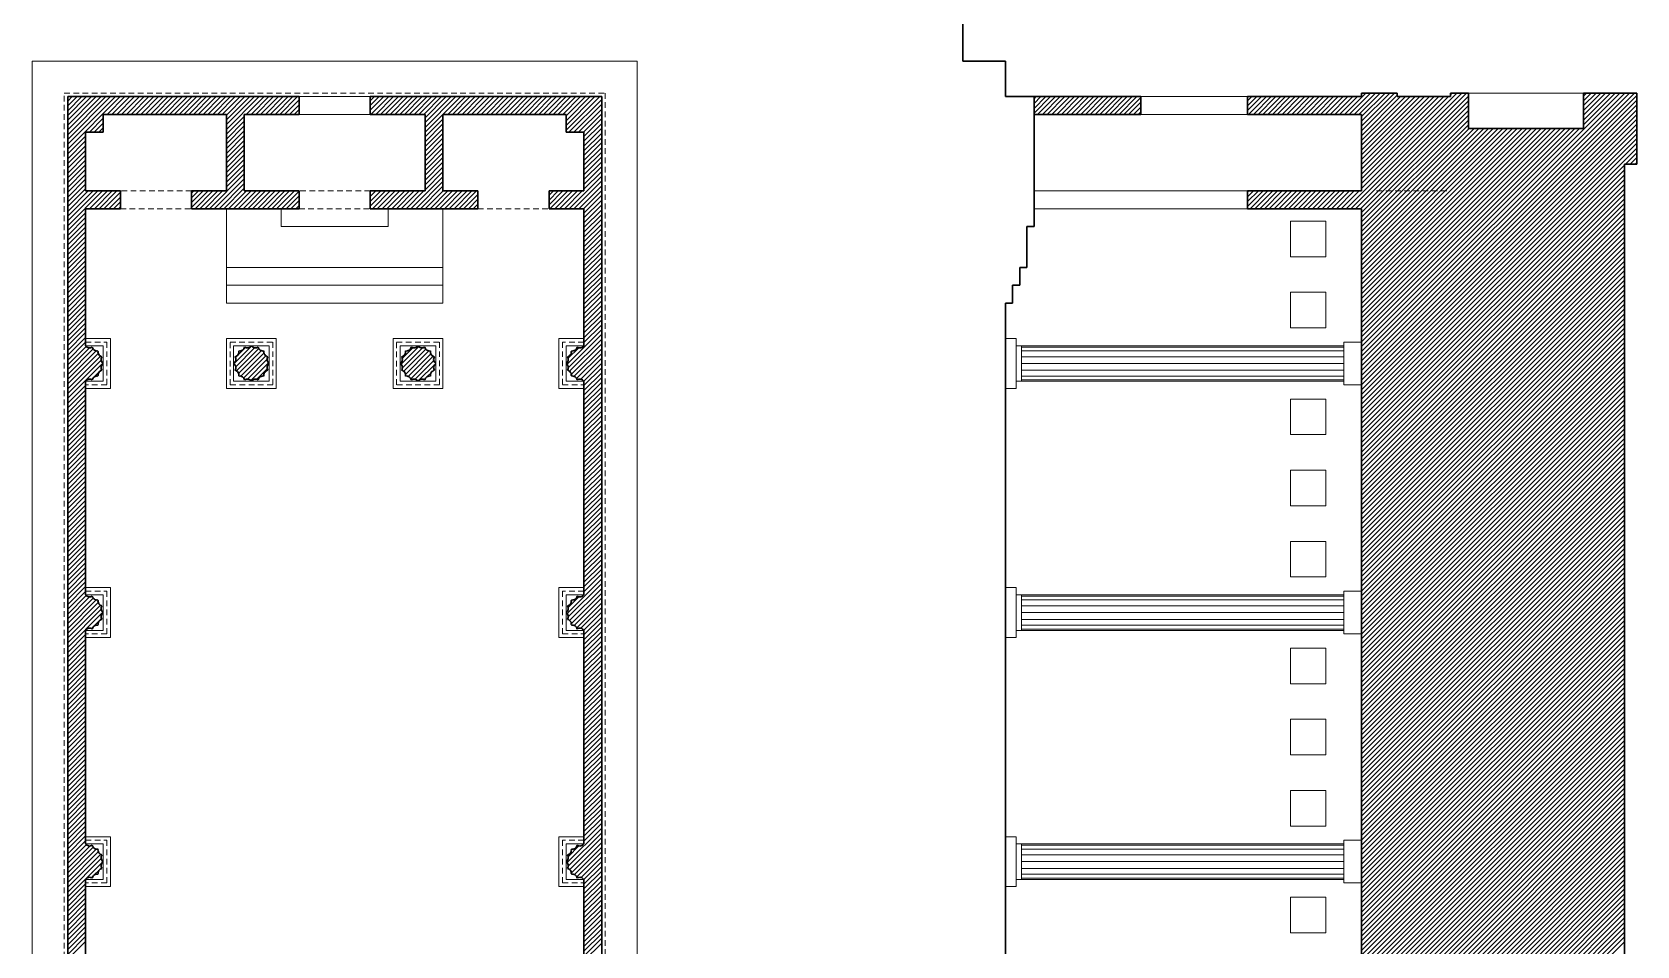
# Model space of a CAD drawing. Header units: metres. Extents: x -29.1 to 44.1, y -9.5 to 71.9.
# Drawn here: x -1 to 44.08, y 16.13 to 41.81 of the extents above; entities that cross this region are included whole.
import ezdxf

# ---------------------------------------------------------------- set-up
doc = ezdxf.new("R2010")
doc.units = ezdxf.units.M
doc.header["$LTSCALE"] = 0.025
doc.linetypes.add('HIDDEN', pattern=[9.525, 6.35, -3.175])
for name, color, linetype, lineweight in [('alvenaria', 7, 'Continuous', 30), ('hachuras', 7, 'Continuous', 5), ('projeções', 166, 'HIDDEN', 5), ('visto', 150, 'Continuous', 5)]:
    doc.layers.add(name, color=color, linetype=linetype, lineweight=lineweight)

msp = doc.modelspace()

# ---------------------------------------------------------------- linework, layer by layer
at = {"layer": 'alvenaria'}
for p, q in [((25.143, 45.836), (25.143, 41)), ((25.143, 41), (26.343, 41)), ((26.343, 41), (26.343, 40)), ((6.5, 40), (0, 40)), ((0, 40), (0, 3.9)), ((6.5, 39.5), (6.5, 40)), ((8.5, 39.5), (8.5, 40)), ((8.5, 40), (15, 40)), ((15, 40), (15, 3.9)), ((26.343, 40), (30.143, 40)), ((27.143, 40), (27.143, 36.35)), ((30.143, 39.5), (30.143, 40)), ((33.143, 39.5), (33.143, 40)), ((33.143, 40), (36.343, 40)), ((36.343, 40.1), (36.343, 40)), ((36.343, 40.1), (37.343, 40.1)), ((37.343, 40.1), (37.343, 40)), ((37.343, 40), (38.843, 40)), ((38.843, 40.1), (38.843, 40)), ((38.843, 40.1), (39.343, 40.1)), ((39.343, 40.1), (39.343, 39.1)), ((42.576, 40.1), (42.576, 39.1)), ((42.576, 40.1), (44.077, 40.1)), ((44.077, 38.1), (44.077, 40.1)), ((1, 39), (1, 39.5)), ((1, 39.5), (4.46, 39.5)), ((4.46, 39.5), (4.46, 37.35)), ((4.96, 37.35), (4.96, 39.5)), ((4.96, 39.5), (6.5, 39.5)), ((10.04, 39.5), (8.5, 39.5)), ((10.04, 37.35), (10.04, 39.5)), ((14, 39.5), (10.54, 39.5)), ((10.54, 39.5), (10.54, 37.35)), ((14, 39), (14, 39.5)), ((27.143, 39.5), (30.143, 39.5)), ((33.143, 39.5), (36.343, 39.5)), ((36.343, 39.5), (36.343, 37.35)), ((0.5, 37.35), (0.5, 39)), ((0.5, 39), (1, 39)), ((14.5, 39), (14, 39)), ((14.5, 37.35), (14.5, 39)), ((39.343, 39.1), (42.576, 39.1)), ((43.731, 1.9), (43.731, 38.1)), ((43.731, 38.1), (44.077, 38.1)), ((1.48, 37.35), (0.5, 37.35)), ((1.48, 36.85), (1.48, 37.35)), ((4.46, 37.35), (3.48, 37.35)), ((3.48, 37.35), (3.48, 36.85)), ((6.5, 37.35), (4.96, 37.35)), ((6.5, 36.85), (6.5, 37.35)), ((8.5, 36.85), (8.5, 37.35)), ((8.5, 37.35), (10.04, 37.35)), ((10.54, 37.35), (11.52, 37.35)), ((11.52, 37.35), (11.52, 36.85)), ((13.52, 36.85), (13.52, 37.35)), ((13.52, 37.35), (14.5, 37.35)), ((33.143, 37.35), (33.143, 36.85)), ((33.143, 37.35), (36.343, 37.35)), ((0.5, 33), (0.5, 36.85)), ((0.5, 36.85), (1.48, 36.85)), ((3.48, 36.85), (6.5, 36.85)), ((11.52, 36.85), (8.5, 36.85)), ((14.5, 36.85), (13.52, 36.85)), ((14.5, 33), (14.5, 36.85)), ((33.143, 36.85), (36.343, 36.85)), ((36.343, 36.85), (36.343, 4.5)), ((26.943, 36.35), (27.143, 36.35)), ((26.943, 36.35), (26.943, 35.2)), ((26.743, 35.2), (26.943, 35.2)), ((26.743, 35.2), (26.743, 34.7)), ((26.543, 34.7), (26.743, 34.7)), ((26.543, 34.7), (26.543, 34.2)), ((26.343, 34.2), (26.543, 34.2)), ((26.343, 34.2), (26.343, -1)), ((0.5, 26), (0.5, 32)), ((14.5, 26), (14.5, 32)), ((0.5, 19), (0.5, 25)), ((14.5, 19), (14.5, 25)), ((0.5, 12), (0.5, 18)), ((14.5, 12), (14.5, 18))]:
    msp.add_line(p, q, dxfattribs=at)
for centre, start, end in [((0.615, 33.076), 213.5195, 303.9805), ((0.826, 32.988), 191.0195, 281.4805), ((4.834, 32.988), 258.5195, 348.9805), ((5.045, 33.076), 236.0195, 326.4805), ((5.275, 33.076), 213.5195, 303.9805), ((5.486, 32.988), 191.0195, 281.4805), ((9.514, 32.988), 258.5195, 348.9805), ((9.725, 33.076), 236.0195, 326.4805), ((9.955, 33.076), 213.5195, 303.9805), ((10.166, 32.988), 191.0195, 281.4805), ((14.174, 32.988), 258.5195, 348.9805), ((14.385, 33.076), 236.0195, 326.4805), ((0.988, 32.826), 168.5195, 258.9805), ((1.076, 32.615), 146.0195, 236.4805), ((1.076, 32.385), 123.5195, 213.9805), ((4.584, 32.615), 303.5195, 33.9805), ((4.584, 32.385), 326.0195, 56.4805), ((4.672, 32.826), 281.0195, 11.4805), ((5.648, 32.826), 168.5195, 258.9805), ((5.736, 32.615), 146.0195, 236.4805), ((5.736, 32.385), 123.5195, 213.9805), ((9.264, 32.615), 303.5195, 33.9805), ((9.264, 32.385), 326.0195, 56.4805), ((9.352, 32.826), 281.0195, 11.4805), ((10.328, 32.826), 168.5195, 258.9805), ((10.416, 32.615), 146.0195, 236.4805), ((10.416, 32.385), 123.5195, 213.9805), ((13.924, 32.615), 303.5195, 33.9805), ((13.924, 32.385), 326.0195, 56.4805), ((14.012, 32.826), 281.0195, 11.4805), ((0.615, 31.924), 56.0195, 146.4805), ((0.826, 32.012), 78.5195, 168.9805), ((0.988, 32.174), 101.0195, 191.4805), ((4.672, 32.174), 348.5195, 78.9805), ((4.834, 32.012), 11.0195, 101.4805), ((5.045, 31.924), 33.5195, 123.9805), ((5.275, 31.924), 56.0195, 146.4805), ((5.486, 32.012), 78.5195, 168.9805), ((5.648, 32.174), 101.0195, 191.4805), ((9.352, 32.174), 348.5195, 78.9805), ((9.514, 32.012), 11.0195, 101.4805), ((9.725, 31.924), 33.5195, 123.9805), ((9.955, 31.924), 56.0195, 146.4805), ((10.166, 32.012), 78.5195, 168.9805), ((10.328, 32.174), 101.0195, 191.4805), ((14.012, 32.174), 348.5195, 78.9805), ((14.174, 32.012), 11.0195, 101.4805), ((14.385, 31.924), 33.5195, 123.9805), ((0.615, 26.076), 213.5195, 303.9805), ((0.826, 25.988), 191.0195, 281.4805), ((0.988, 25.826), 168.5195, 258.9805), ((14.012, 25.826), 281.0195, 11.4805), ((14.174, 25.988), 258.5195, 348.9805), ((14.385, 26.076), 236.0195, 326.4805), ((0.988, 25.174), 101.0195, 191.4805), ((1.076, 25.615), 146.0195, 236.4805), ((1.076, 25.385), 123.5195, 213.9805), ((13.924, 25.615), 303.5195, 33.9805), ((13.924, 25.385), 326.0195, 56.4805), ((14.012, 25.174), 348.5195, 78.9805), ((0.615, 24.924), 56.0195, 146.4805), ((0.826, 25.012), 78.5195, 168.9805), ((14.174, 25.012), 11.0195, 101.4805), ((14.385, 24.924), 33.5195, 123.9805), ((0.615, 19.076), 213.5195, 303.9805), ((0.826, 18.988), 191.0195, 281.4805), ((14.174, 18.988), 258.5195, 348.9805), ((14.385, 19.076), 236.0195, 326.4805), ((0.988, 18.826), 168.5195, 258.9805), ((1.076, 18.615), 146.0195, 236.4805), ((1.076, 18.385), 123.5195, 213.9805), ((13.924, 18.615), 303.5195, 33.9805), ((13.924, 18.385), 326.0195, 56.4805), ((14.012, 18.826), 281.0195, 11.4805), ((0.615, 17.924), 56.0195, 146.4805), ((0.826, 18.012), 78.5195, 168.9805), ((0.988, 18.174), 101.0195, 191.4805), ((14.012, 18.174), 348.5195, 78.9805), ((14.174, 18.012), 11.0195, 101.4805), ((14.385, 17.924), 33.5195, 123.9805)]:
    msp.add_arc(centre, 0.137, start, end, dxfattribs=at)
at = {"layer": 'hachuras'}
for p, q in [((0, 39.872), (0.128, 40)), ((0, 39.738), (0.262, 40)), ((0, 39.603), (0.397, 40)), ((0, 39.468), (0.532, 40)), ((0, 39.334), (0.666, 40)), ((0, 39.199), (0.801, 40)), ((0, 39.064), (0.936, 40)), ((0, 38.929), (1.071, 40)), ((0, 38.795), (1.205, 40)), ((0, 38.66), (1.34, 40)), ((0, 38.525), (1.475, 40)), ((1.109, 39.5), (1.609, 40)), ((1.244, 39.5), (1.744, 40)), ((1.379, 39.5), (1.879, 40)), ((1.514, 39.5), (2.014, 40)), ((1.648, 39.5), (2.148, 40)), ((1.783, 39.5), (2.283, 40)), ((1.918, 39.5), (2.418, 40)), ((2.052, 39.5), (2.552, 40)), ((2.187, 39.5), (2.687, 40)), ((2.322, 39.5), (2.822, 40)), ((2.456, 39.5), (2.956, 40)), ((2.591, 39.5), (3.091, 40)), ((2.726, 39.5), (3.226, 40)), ((2.861, 39.5), (3.361, 40)), ((2.995, 39.5), (3.495, 40)), ((3.13, 39.5), (3.63, 40)), ((3.265, 39.5), (3.765, 40)), ((3.399, 39.5), (3.899, 40)), ((3.534, 39.5), (4.034, 40)), ((3.669, 39.5), (4.169, 40)), ((3.803, 39.5), (4.303, 40)), ((3.938, 39.5), (4.438, 40)), ((4.073, 39.5), (4.573, 40)), ((4.208, 39.5), (4.708, 40)), ((4.342, 39.5), (4.842, 40)), ((4.46, 39.483), (4.977, 40)), ((4.46, 39.348), (5.112, 40)), ((4.46, 39.214), (5.246, 40)), ((4.46, 39.079), (5.381, 40)), ((5.016, 39.5), (5.516, 40)), ((5.151, 39.5), (5.651, 40)), ((5.285, 39.5), (5.785, 40)), ((5.42, 39.5), (5.92, 40)), ((5.555, 39.5), (6.055, 40)), ((5.689, 39.5), (6.189, 40)), ((5.824, 39.5), (6.324, 40)), ((5.959, 39.5), (6.459, 40)), ((6.093, 39.5), (6.5, 39.907)), ((6.228, 39.5), (6.5, 39.772)), ((8.5, 39.886), (8.614, 40)), ((8.5, 39.751), (8.749, 40)), ((8.5, 39.617), (8.883, 40)), ((8.518, 39.5), (9.018, 40)), ((8.653, 39.5), (9.153, 40)), ((8.788, 39.5), (9.288, 40)), ((8.922, 39.5), (9.422, 40)), ((9.057, 39.5), (9.557, 40)), ((9.192, 39.5), (9.692, 40)), ((9.326, 39.5), (9.826, 40)), ((9.461, 39.5), (9.961, 40)), ((9.596, 39.5), (10.096, 40)), ((9.73, 39.5), (10.23, 40)), ((9.865, 39.5), (10.365, 40)), ((10, 39.5), (10.5, 40)), ((10.04, 39.405), (10.635, 40)), ((10.04, 39.271), (10.769, 40)), ((10.04, 39.136), (10.904, 40)), ((10.04, 39.001), (11.039, 40)), ((10.673, 39.5), (11.173, 40)), ((10.808, 39.5), (11.308, 40)), ((10.943, 39.5), (11.443, 40)), ((11.077, 39.5), (11.577, 40)), ((11.212, 39.5), (11.712, 40)), ((11.347, 39.5), (11.847, 40)), ((11.482, 39.5), (11.982, 40)), ((11.616, 39.5), (12.116, 40)), ((11.751, 39.5), (12.251, 40)), ((11.886, 39.5), (12.386, 40)), ((12.02, 39.5), (12.52, 40)), ((12.155, 39.5), (12.655, 40)), ((12.29, 39.5), (12.79, 40)), ((12.425, 39.5), (12.925, 40)), ((12.559, 39.5), (13.059, 40)), ((12.694, 39.5), (13.194, 40)), ((12.829, 39.5), (13.329, 40)), ((12.963, 39.5), (13.463, 40)), ((13.098, 39.5), (13.598, 40)), ((13.233, 39.5), (13.733, 40)), ((13.367, 39.5), (13.867, 40)), ((13.502, 39.5), (14.002, 40)), ((13.637, 39.5), (14.137, 40)), ((13.772, 39.5), (14.272, 40)), ((13.906, 39.5), (14.406, 40)), ((14, 39.459), (14.541, 40)), ((14, 39.324), (14.676, 40)), ((14, 39.19), (14.81, 40)), ((14, 39.055), (14.945, 40)), ((14.08, 39), (15, 39.92)), ((14.214, 39), (15, 39.786)), ((27.143, 39.94), (27.203, 40)), ((27.143, 39.805), (27.338, 40)), ((27.143, 39.67), (27.473, 40)), ((27.143, 39.536), (27.607, 40)), ((27.242, 39.5), (27.742, 40)), ((27.377, 39.5), (27.877, 40)), ((27.511, 39.5), (28.011, 40)), ((27.646, 39.5), (28.146, 40)), ((27.781, 39.5), (28.281, 40)), ((27.915, 39.5), (28.415, 40)), ((28.05, 39.5), (28.55, 40)), ((28.185, 39.5), (28.685, 40)), ((28.32, 39.5), (28.82, 40)), ((28.454, 39.5), (28.954, 40)), ((28.589, 39.5), (29.089, 40)), ((28.724, 39.5), (29.224, 40)), ((28.858, 39.5), (29.358, 40)), ((28.993, 39.5), (29.493, 40)), ((29.128, 39.5), (29.628, 40)), ((29.263, 39.5), (29.763, 40)), ((29.397, 39.5), (29.897, 40)), ((29.532, 39.5), (30.032, 40)), ((29.667, 39.5), (30.143, 39.976)), ((29.801, 39.5), (30.143, 39.842)), ((29.936, 39.5), (30.143, 39.707)), ((33.143, 39.878), (33.265, 40)), ((33.143, 39.743), (33.4, 40)), ((33.143, 39.609), (33.534, 40)), ((33.169, 39.5), (33.669, 40)), ((33.304, 39.5), (33.804, 40)), ((33.438, 39.5), (33.938, 40)), ((33.573, 39.5), (34.073, 40)), ((33.708, 39.5), (34.208, 40)), ((33.842, 39.5), (34.342, 40)), ((33.977, 39.5), (34.477, 40)), ((34.112, 39.5), (34.612, 40)), ((34.247, 39.5), (34.747, 40)), ((34.381, 39.5), (34.881, 40)), ((34.516, 39.5), (35.016, 40)), ((34.651, 39.5), (35.151, 40)), ((34.785, 39.5), (35.285, 40)), ((34.92, 39.5), (35.42, 40)), ((35.055, 39.5), (35.555, 40)), ((35.189, 39.5), (35.689, 40)), ((35.324, 39.5), (35.824, 40)), ((35.459, 39.5), (35.959, 40)), ((35.594, 39.5), (36.094, 40)), ((35.728, 39.5), (36.228, 40)), ((35.863, 39.5), (36.463, 40.1)), ((35.907, 36.85), (39.157, 40.1)), ((35.998, 39.5), (36.598, 40.1)), ((36.042, 36.85), (39.292, 40.1)), ((36.132, 39.5), (36.732, 40.1)), ((36.176, 36.85), (39.343, 40.016)), ((36.267, 39.5), (36.867, 40.1)), ((36.311, 36.85), (39.343, 39.882)), ((36.343, 39.441), (37.002, 40.1)), ((36.343, 39.306), (37.137, 40.1)), ((36.343, 39.172), (37.271, 40.1)), ((36.343, 37.421), (39.022, 40.1)), ((36.343, 32.841), (43.602, 40.1)), ((36.343, 32.706), (43.737, 40.1)), ((36.343, 32.571), (43.872, 40.1)), ((36.343, 32.437), (44.006, 40.1)), ((36.343, 39.037), (37.343, 40.037)), ((36.343, 32.302), (44.077, 40.036)), ((36.343, 38.902), (37.441, 40)), ((36.343, 38.768), (37.575, 40)), ((36.343, 38.633), (37.71, 40)), ((36.343, 38.498), (37.845, 40)), ((36.343, 38.364), (37.979, 40)), ((36.343, 38.229), (38.114, 40)), ((36.343, 38.094), (38.249, 40)), ((36.343, 37.959), (38.384, 40)), ((36.343, 37.825), (38.518, 40)), ((36.343, 37.69), (38.653, 40)), ((36.343, 37.555), (38.788, 40)), ((36.343, 32.167), (44.077, 39.901)), ((36.343, 32.032), (44.077, 39.767)), ((36.343, 36.747), (39.343, 39.747)), ((38.843, 40.055), (38.888, 40.1)), ((42.576, 40.017), (42.659, 40.1)), ((42.576, 39.882), (42.794, 40.1)), ((42.576, 39.747), (42.929, 40.1)), ((42.576, 39.613), (43.063, 40.1)), ((42.576, 39.478), (43.198, 40.1)), ((42.576, 39.343), (43.333, 40.1)), ((42.576, 39.209), (43.468, 40.1)), ((0.609, 39), (1, 39.391)), ((0.744, 39), (1, 39.256)), ((4.46, 38.944), (4.96, 39.444)), ((4.46, 38.809), (4.96, 39.309)), ((6.363, 39.5), (6.5, 39.637)), ((6.498, 39.5), (6.5, 39.502)), ((10.04, 38.867), (10.54, 39.367)), ((10.04, 38.732), (10.54, 39.232)), ((14.349, 39), (15, 39.651)), ((14.484, 39), (15, 39.516)), ((14.5, 38.881), (15, 39.381)), ((14.5, 38.747), (15, 39.247)), ((30.071, 39.5), (30.143, 39.572)), ((36.343, 31.898), (44.077, 39.632)), ((36.343, 36.612), (39.343, 39.612)), ((36.343, 31.763), (44.077, 39.497)), ((36.343, 36.478), (39.343, 39.478)), ((36.343, 31.628), (44.077, 39.363)), ((36.343, 36.343), (39.343, 39.343)), ((36.343, 31.494), (44.077, 39.228)), ((0, 38.391), (0.5, 38.891)), ((0.879, 39), (1, 39.121)), ((4.46, 38.675), (4.96, 39.175)), ((4.46, 38.54), (4.96, 39.04)), ((4.46, 38.405), (4.96, 38.905)), ((4.46, 38.271), (4.96, 38.771)), ((10.04, 38.597), (10.54, 39.097)), ((10.04, 38.463), (10.54, 38.963)), ((10.04, 38.328), (10.54, 38.828)), ((14.5, 38.612), (15, 39.112)), ((14.5, 38.477), (15, 38.977)), ((14.5, 38.343), (15, 38.843)), ((36.343, 36.208), (39.343, 39.208)), ((36.343, 36.074), (39.369, 39.1)), ((36.343, 35.939), (39.504, 39.1)), ((36.343, 35.804), (39.639, 39.1)), ((36.343, 35.669), (39.774, 39.1)), ((36.343, 35.535), (39.908, 39.1)), ((36.343, 35.4), (40.043, 39.1)), ((36.343, 35.265), (40.178, 39.1)), ((36.343, 35.131), (40.312, 39.1)), ((36.343, 34.996), (40.447, 39.1)), ((36.343, 34.861), (40.582, 39.1)), ((36.343, 34.727), (40.716, 39.1)), ((36.343, 34.592), (40.851, 39.1)), ((36.343, 34.457), (40.986, 39.1)), ((36.343, 34.322), (41.121, 39.1)), ((36.343, 34.188), (41.255, 39.1)), ((36.343, 34.053), (41.39, 39.1)), ((36.343, 33.918), (41.525, 39.1)), ((36.343, 33.784), (41.659, 39.1)), ((36.343, 33.649), (41.794, 39.1)), ((36.343, 33.514), (41.929, 39.1)), ((36.343, 33.379), (42.063, 39.1)), ((36.343, 33.245), (42.198, 39.1)), ((36.343, 33.11), (42.333, 39.1)), ((36.343, 32.975), (42.468, 39.1)), ((36.343, 31.359), (44.077, 39.093)), ((36.343, 31.224), (44.077, 38.958)), ((36.343, 31.09), (44.077, 38.824)), ((0, 38.256), (0.5, 38.756)), ((0, 38.121), (0.5, 38.621)), ((0, 37.986), (0.5, 38.486)), ((0, 37.852), (0.5, 38.352)), ((4.46, 38.136), (4.96, 38.636)), ((4.46, 38.001), (4.96, 38.501)), ((4.46, 37.867), (4.96, 38.367)), ((10.04, 38.193), (10.54, 38.693)), ((10.04, 38.058), (10.54, 38.558)), ((10.04, 37.924), (10.54, 38.424)), ((14.5, 38.208), (15, 38.708)), ((14.5, 38.073), (15, 38.573)), ((14.5, 37.938), (15, 38.438)), ((36.343, 30.955), (44.077, 38.689)), ((36.343, 30.82), (44.077, 38.554)), ((43.758, 38.1), (44.077, 38.42)), ((0, 37.717), (0.5, 38.217)), ((0, 37.582), (0.5, 38.082)), ((0, 37.448), (0.5, 37.948)), ((4.46, 37.732), (4.96, 38.232)), ((4.46, 37.597), (4.96, 38.097)), ((4.46, 37.462), (4.96, 37.962)), ((10.04, 37.789), (10.54, 38.289)), ((10.04, 37.654), (10.54, 38.154)), ((10.04, 37.52), (10.54, 38.02)), ((10.04, 37.385), (10.54, 37.885)), ((14.5, 37.804), (15, 38.304)), ((14.5, 37.669), (15, 38.169)), ((14.5, 37.534), (15, 38.034)), ((14.5, 37.4), (15, 37.9)), ((36.343, 30.685), (43.731, 38.073)), ((36.343, 30.551), (43.731, 37.939)), ((43.892, 38.1), (44.077, 38.285)), ((44.027, 38.1), (44.077, 38.15)), ((0, 37.313), (0.5, 37.813)), ((0, 37.178), (0.5, 37.678)), ((0, 37.044), (0.5, 37.544)), ((3.982, 36.85), (4.96, 37.828)), ((4.117, 36.85), (4.96, 37.693)), ((4.252, 36.85), (4.96, 37.558)), ((4.386, 36.85), (4.96, 37.424)), ((9.64, 36.85), (10.54, 37.75)), ((9.775, 36.85), (10.54, 37.615)), ((9.909, 36.85), (10.54, 37.481)), ((14.085, 36.85), (15, 37.765)), ((14.22, 36.85), (15, 37.63)), ((14.354, 36.85), (15, 37.496)), ((36.343, 30.416), (43.731, 37.804)), ((36.343, 30.281), (43.731, 37.669)), ((36.343, 30.147), (43.731, 37.534)), ((0, 36.909), (0.5, 37.409)), ((0, 36.774), (0.576, 37.35)), ((0, 36.639), (0.711, 37.35)), ((0, 36.505), (0.845, 37.35)), ((0, 36.37), (0.98, 37.35)), ((0.615, 36.85), (1.115, 37.35)), ((0.749, 36.85), (1.249, 37.35)), ((0.884, 36.85), (1.384, 37.35)), ((1.019, 36.85), (1.48, 37.311)), ((1.153, 36.85), (1.48, 37.177)), ((1.288, 36.85), (1.48, 37.042)), ((3.48, 37.291), (3.539, 37.35)), ((3.48, 37.156), (3.674, 37.35)), ((3.48, 37.021), (3.809, 37.35)), ((3.48, 36.887), (3.943, 37.35)), ((3.578, 36.85), (4.078, 37.35)), ((3.713, 36.85), (4.213, 37.35)), ((3.848, 36.85), (4.348, 37.35)), ((4.521, 36.85), (5.021, 37.35)), ((4.656, 36.85), (5.156, 37.35)), ((4.79, 36.85), (5.29, 37.35)), ((4.925, 36.85), (5.425, 37.35)), ((5.06, 36.85), (5.56, 37.35)), ((5.195, 36.85), (5.695, 37.35)), ((5.329, 36.85), (5.829, 37.35)), ((5.464, 36.85), (5.964, 37.35)), ((5.599, 36.85), (6.099, 37.35)), ((5.733, 36.85), (6.233, 37.35)), ((5.868, 36.85), (6.368, 37.35)), ((6.003, 36.85), (6.5, 37.347)), ((6.138, 36.85), (6.5, 37.212)), ((6.272, 36.85), (6.5, 37.078)), ((8.5, 37.327), (8.523, 37.35)), ((8.5, 37.192), (8.658, 37.35)), ((8.5, 37.057), (8.793, 37.35)), ((8.5, 36.923), (8.927, 37.35)), ((8.562, 36.85), (9.062, 37.35)), ((8.697, 36.85), (9.197, 37.35)), ((8.832, 36.85), (9.332, 37.35)), ((8.966, 36.85), (9.466, 37.35)), ((9.101, 36.85), (9.601, 37.35)), ((9.236, 36.85), (9.736, 37.35)), ((9.37, 36.85), (9.87, 37.35)), ((9.505, 36.85), (10.005, 37.35)), ((10.044, 36.85), (10.544, 37.35)), ((10.179, 36.85), (10.679, 37.35)), ((10.313, 36.85), (10.813, 37.35)), ((10.448, 36.85), (10.948, 37.35)), ((10.583, 36.85), (11.083, 37.35)), ((10.717, 36.85), (11.217, 37.35)), ((10.852, 36.85), (11.352, 37.35)), ((10.987, 36.85), (11.487, 37.35)), ((11.122, 36.85), (11.52, 37.248)), ((11.256, 36.85), (11.52, 37.114)), ((11.391, 36.85), (11.52, 36.979)), ((13.52, 37.228), (13.642, 37.35)), ((13.52, 37.093), (13.777, 37.35)), ((13.52, 36.958), (13.912, 37.35)), ((13.546, 36.85), (14.046, 37.35)), ((13.681, 36.85), (14.181, 37.35)), ((13.816, 36.85), (14.316, 37.35)), ((13.95, 36.85), (14.45, 37.35)), ((14.489, 36.85), (15, 37.361)), ((14.5, 36.726), (15, 37.226)), ((14.5, 36.591), (15, 37.091)), ((33.143, 37.319), (33.174, 37.35)), ((33.143, 37.184), (33.309, 37.35)), ((33.143, 37.049), (33.444, 37.35)), ((33.143, 36.915), (33.578, 37.35)), ((33.213, 36.85), (33.713, 37.35)), ((33.348, 36.85), (33.848, 37.35)), ((33.482, 36.85), (33.982, 37.35)), ((33.617, 36.85), (34.117, 37.35)), ((33.752, 36.85), (34.252, 37.35)), ((33.887, 36.85), (34.387, 37.35)), ((34.021, 36.85), (34.521, 37.35)), ((34.156, 36.85), (34.656, 37.35)), ((34.291, 36.85), (34.791, 37.35)), ((34.425, 36.85), (34.925, 37.35)), ((34.56, 36.85), (35.06, 37.35)), ((34.695, 36.85), (35.195, 37.35)), ((34.829, 36.85), (35.329, 37.35)), ((34.964, 36.85), (35.464, 37.35)), ((35.099, 36.85), (35.599, 37.35)), ((35.234, 36.85), (35.734, 37.35)), ((35.368, 36.85), (35.868, 37.35)), ((35.503, 36.85), (36.003, 37.35)), ((35.638, 36.85), (36.138, 37.35)), ((35.772, 36.85), (36.272, 37.35)), ((36.343, 30.012), (43.731, 37.4)), ((36.343, 29.877), (43.731, 37.265)), ((36.343, 29.742), (43.731, 37.13)), ((36.343, 29.608), (43.731, 36.996)), ((0, 36.235), (0.5, 36.735)), ((0, 36.101), (0.5, 36.601)), ((1.423, 36.85), (1.48, 36.907)), ((6.407, 36.85), (6.5, 36.943)), ((14.5, 36.457), (15, 36.957)), ((14.5, 36.322), (15, 36.822)), ((14.5, 36.187), (15, 36.687)), ((14.5, 36.053), (15, 36.553)), ((36.343, 29.473), (43.731, 36.861)), ((36.343, 29.338), (43.731, 36.726)), ((36.343, 29.204), (43.731, 36.592)), ((0, 35.966), (0.5, 36.466)), ((0, 35.831), (0.5, 36.331)), ((0, 35.697), (0.5, 36.197)), ((0, 35.562), (0.5, 36.062)), ((14.5, 35.918), (15, 36.418)), ((14.5, 35.783), (15, 36.283)), ((14.5, 35.649), (15, 36.149)), ((36.343, 29.069), (43.731, 36.457)), ((36.343, 28.934), (43.731, 36.322)), ((36.343, 28.8), (43.731, 36.187)), ((0, 35.427), (0.5, 35.927)), ((0, 35.292), (0.5, 35.792)), ((0, 35.158), (0.5, 35.658)), ((14.5, 35.514), (15, 36.014)), ((14.5, 35.379), (15, 35.879)), ((14.5, 35.244), (15, 35.744)), ((36.343, 28.665), (43.731, 36.053)), ((36.343, 28.53), (43.731, 35.918)), ((36.343, 28.395), (43.731, 35.783)), ((36.343, 28.261), (43.731, 35.649)), ((0, 35.023), (0.5, 35.523)), ((0, 34.888), (0.5, 35.388)), ((0, 34.754), (0.5, 35.254)), ((14.5, 35.11), (15, 35.61)), ((14.5, 34.975), (15, 35.475)), ((14.5, 34.84), (15, 35.34)), ((14.5, 34.706), (15, 35.206)), ((36.343, 28.126), (43.731, 35.514)), ((36.343, 27.991), (43.731, 35.379)), ((36.343, 27.857), (43.731, 35.244)), ((0, 34.619), (0.5, 35.119)), ((0, 34.484), (0.5, 34.984)), ((0, 34.349), (0.5, 34.849)), ((0, 34.215), (0.5, 34.715)), ((14.5, 34.571), (15, 35.071)), ((14.5, 34.436), (15, 34.936)), ((14.5, 34.301), (15, 34.801)), ((36.343, 27.722), (43.731, 35.11)), ((36.343, 27.587), (43.731, 34.975)), ((36.343, 27.453), (43.731, 34.84)), ((0, 34.08), (0.5, 34.58)), ((0, 33.945), (0.5, 34.445)), ((0, 33.811), (0.5, 34.311)), ((14.5, 34.167), (15, 34.667)), ((14.5, 34.032), (15, 34.532)), ((14.5, 33.897), (15, 34.397)), ((14.5, 33.763), (15, 34.263)), ((36.343, 27.318), (43.731, 34.706)), ((36.343, 27.183), (43.731, 34.571)), ((36.343, 27.048), (43.731, 34.436)), ((36.343, 26.914), (43.731, 34.302)), ((0, 33.676), (0.5, 34.176)), ((0, 33.541), (0.5, 34.041)), ((0, 33.407), (0.5, 33.907)), ((14.5, 33.628), (15, 34.128)), ((14.5, 33.493), (15, 33.993)), ((14.5, 33.359), (15, 33.859)), ((36.343, 26.779), (43.731, 34.167)), ((36.343, 26.644), (43.731, 34.032)), ((36.343, 26.51), (43.731, 33.897)), ((0, 33.272), (0.5, 33.772)), ((0, 33.137), (0.5, 33.637)), ((0, 33.002), (0.5, 33.502)), ((0, 32.868), (0.5, 33.368)), ((14.025, 32.479), (15, 33.454)), ((14.5, 33.224), (15, 33.724)), ((14.5, 33.089), (15, 33.589)), ((36.343, 26.375), (43.731, 33.763)), ((36.343, 26.24), (43.731, 33.628)), ((36.343, 26.105), (43.731, 33.493)), ((36.343, 25.971), (43.731, 33.359)), ((0, 32.733), (0.5, 33.233)), ((0, 32.598), (0.5, 33.098)), ((0, 32.464), (0.516, 32.98)), ((0, 32.329), (0.61, 32.939)), ((0, 32.194), (0.714, 32.909)), ((4.669, 32.493), (5.167, 32.991)), ((4.71, 32.669), (4.991, 32.95)), ((4.719, 32.409), (5.251, 32.941)), ((4.739, 32.294), (5.366, 32.921)), ((9.367, 32.477), (9.863, 32.973)), ((9.399, 32.643), (9.697, 32.941)), ((9.401, 32.376), (9.964, 32.939)), ((14.058, 32.647), (14.353, 32.942)), ((14.061, 32.381), (15, 33.32)), ((14.097, 32.282), (15, 33.185)), ((14.147, 32.197), (15, 33.05)), ((14.224, 32.14), (15, 32.916)), ((36.343, 25.836), (43.731, 33.224)), ((36.343, 25.701), (43.731, 33.089)), ((36.343, 25.567), (43.731, 32.955)), ((0, 32.06), (0.795, 32.854)), ((0, 31.925), (0.858, 32.783)), ((0, 31.79), (0.918, 32.708)), ((0, 31.655), (0.94, 32.595)), ((0, 31.521), (0.988, 32.509)), ((4.801, 32.221), (5.439, 32.859)), ((4.861, 32.146), (5.514, 32.799)), ((4.944, 32.094), (5.566, 32.716)), ((5.046, 32.062), (5.598, 32.614)), ((5.141, 32.023), (5.637, 32.519)), ((9.439, 32.28), (10.06, 32.901)), ((9.488, 32.193), (10.147, 32.852)), ((9.568, 32.138), (10.202, 32.772)), ((9.637, 32.073), (10.267, 32.703)), ((9.757, 32.058), (10.282, 32.583)), ((9.837, 32.004), (10.336, 32.503)), ((14.295, 32.076), (15, 32.781)), ((14.413, 32.059), (15, 32.646)), ((14.495, 32.007), (15, 32.511)), ((36.343, 25.432), (43.731, 32.82)), ((36.343, 25.297), (43.731, 32.685)), ((36.343, 25.163), (43.731, 32.55)), ((0.666, 32.052), (0.948, 32.334)), ((5.31, 32.057), (5.603, 32.35)), ((10.015, 32.047), (10.045, 32.077)), ((10.101, 32.133), (10.207, 32.239)), ((10.263, 32.295), (10.293, 32.325)), ((14.5, 31.877), (15, 32.377)), ((14.5, 31.742), (15, 32.242)), ((14.5, 31.607), (15, 32.107)), ((36.343, 25.028), (43.731, 32.416)), ((36.343, 24.893), (43.731, 32.281)), ((36.343, 24.758), (43.731, 32.146)), ((36.343, 24.624), (43.731, 32.012)), ((0, 31.386), (0.5, 31.886)), ((0, 31.251), (0.5, 31.751)), ((0, 31.117), (0.5, 31.617)), ((14.5, 31.473), (15, 31.973)), ((14.5, 31.338), (15, 31.838)), ((14.5, 31.203), (15, 31.703)), ((14.5, 31.069), (15, 31.569)), ((36.343, 24.489), (43.731, 31.877)), ((36.343, 24.354), (43.731, 31.742)), ((36.343, 24.22), (43.731, 31.607)), ((0, 30.982), (0.5, 31.482)), ((0, 30.847), (0.5, 31.347)), ((0, 30.712), (0.5, 31.212)), ((14.5, 30.934), (15, 31.434)), ((14.5, 30.799), (15, 31.299)), ((14.5, 30.664), (15, 31.164)), ((36.343, 24.085), (43.731, 31.473)), ((36.343, 23.95), (43.731, 31.338)), ((36.343, 23.816), (43.731, 31.203)), ((0, 30.578), (0.5, 31.078)), ((0, 30.443), (0.5, 30.943)), ((0, 30.308), (0.5, 30.808)), ((0, 30.174), (0.5, 30.674)), ((14.5, 30.53), (15, 31.03)), ((14.5, 30.395), (15, 30.895)), ((14.5, 30.26), (15, 30.76)), ((36.343, 23.681), (43.731, 31.069)), ((36.343, 23.546), (43.731, 30.934)), ((36.343, 23.411), (43.731, 30.799)), ((36.343, 23.277), (43.731, 30.665)), ((0, 30.039), (0.5, 30.539)), ((0, 29.904), (0.5, 30.404)), ((0, 29.77), (0.5, 30.27)), ((14.5, 30.126), (15, 30.626)), ((14.5, 29.991), (15, 30.491)), ((14.5, 29.856), (15, 30.356)), ((14.5, 29.722), (15, 30.222)), ((36.343, 23.142), (43.731, 30.53)), ((36.343, 23.007), (43.731, 30.395)), ((36.343, 22.873), (43.731, 30.26)), ((0, 29.635), (0.5, 30.135)), ((0, 29.5), (0.5, 30)), ((0, 29.365), (0.5, 29.865)), ((14.5, 29.587), (15, 30.087)), ((14.5, 29.452), (15, 29.952)), ((14.5, 29.317), (15, 29.817)), ((36.343, 22.738), (43.731, 30.126)), ((36.343, 22.603), (43.731, 29.991)), ((36.343, 22.468), (43.731, 29.856)), ((0, 29.231), (0.5, 29.731)), ((0, 29.096), (0.5, 29.596)), ((0, 28.961), (0.5, 29.461)), ((0, 28.827), (0.5, 29.327)), ((14.5, 29.183), (15, 29.683)), ((14.5, 29.048), (15, 29.548)), ((14.5, 28.913), (15, 29.413)), ((36.343, 22.334), (43.731, 29.722)), ((36.343, 22.199), (43.731, 29.587)), ((36.343, 22.064), (43.731, 29.452)), ((36.343, 21.93), (43.731, 29.318)), ((0, 28.692), (0.5, 29.192)), ((0, 28.557), (0.5, 29.057)), ((0, 28.423), (0.5, 28.923)), ((14.5, 28.779), (15, 29.279)), ((14.5, 28.644), (15, 29.144)), ((14.5, 28.509), (15, 29.009)), ((14.5, 28.374), (15, 28.874)), ((36.343, 21.795), (43.731, 29.183)), ((36.343, 21.66), (43.731, 29.048)), ((36.343, 21.526), (43.731, 28.913)), ((0, 28.288), (0.5, 28.788)), ((0, 28.153), (0.5, 28.653)), ((0, 28.018), (0.5, 28.518)), ((14.5, 28.24), (15, 28.74)), ((14.5, 28.105), (15, 28.605)), ((14.5, 27.97), (15, 28.47)), ((36.343, 21.391), (43.731, 28.779)), ((36.343, 21.256), (43.731, 28.644)), ((36.343, 21.121), (43.731, 28.509)), ((0, 27.884), (0.5, 28.384)), ((0, 27.749), (0.5, 28.249)), ((0, 27.614), (0.5, 28.114)), ((0, 27.48), (0.5, 27.98)), ((14.5, 27.836), (15, 28.336)), ((14.5, 27.701), (15, 28.201)), ((14.5, 27.566), (15, 28.066)), ((36.343, 20.987), (43.731, 28.375)), ((36.343, 20.852), (43.731, 28.24)), ((36.343, 20.717), (43.731, 28.105)), ((36.343, 20.583), (43.731, 27.97)), ((0, 27.345), (0.5, 27.845)), ((0, 27.21), (0.5, 27.71)), ((0, 27.075), (0.5, 27.575)), ((14.5, 27.432), (15, 27.932)), ((14.5, 27.297), (15, 27.797)), ((14.5, 27.162), (15, 27.662)), ((14.5, 27.027), (15, 27.527)), ((36.343, 20.448), (43.731, 27.836)), ((36.343, 20.313), (43.731, 27.701)), ((36.343, 20.178), (43.731, 27.566)), ((0, 26.941), (0.5, 27.441)), ((0, 26.806), (0.5, 27.306)), ((0, 26.671), (0.5, 27.171)), ((14.5, 26.893), (15, 27.393)), ((14.5, 26.758), (15, 27.258)), ((14.5, 26.623), (15, 27.123)), ((36.343, 20.044), (43.731, 27.432)), ((36.343, 19.909), (43.731, 27.297)), ((36.343, 19.774), (43.731, 27.162)), ((0, 26.537), (0.5, 27.037)), ((0, 26.402), (0.5, 26.902)), ((0, 26.267), (0.5, 26.767)), ((0, 26.133), (0.5, 26.633)), ((14.5, 26.489), (15, 26.989)), ((14.5, 26.354), (15, 26.854)), ((14.5, 26.219), (15, 26.719)), ((36.343, 19.64), (43.731, 27.028)), ((36.343, 19.505), (43.731, 26.893)), ((36.343, 19.37), (43.731, 26.758)), ((36.343, 19.236), (43.731, 26.623)), ((0, 25.998), (0.5, 26.498)), ((0, 25.863), (0.5, 26.363)), ((0, 25.728), (0.5, 26.228)), ((14.027, 25.477), (15, 26.45)), ((14.061, 25.376), (15, 26.315)), ((14.099, 25.28), (15, 26.18)), ((14.5, 26.085), (15, 26.585)), ((36.343, 19.101), (43.731, 26.489)), ((36.343, 18.966), (43.731, 26.354)), ((36.343, 18.831), (43.731, 26.219)), ((0, 25.594), (0.5, 26.094)), ((0, 25.459), (0.519, 25.978)), ((0, 25.324), (0.614, 25.938)), ((0, 25.19), (0.716, 25.906)), ((0, 25.055), (0.799, 25.854)), ((0, 24.92), (0.859, 25.779)), ((0, 24.786), (0.921, 25.706)), ((14.059, 25.643), (14.357, 25.941)), ((14.148, 25.193), (15, 26.046)), ((14.227, 25.138), (15, 25.911)), ((14.297, 25.073), (15, 25.776)), ((36.343, 18.697), (43.731, 26.085)), ((36.343, 18.562), (43.731, 25.95)), ((36.343, 18.427), (43.731, 25.815)), ((0, 24.651), (0.94, 25.591)), ((0, 24.516), (0.991, 25.507)), ((0.669, 25.05), (0.95, 25.331)), ((14.416, 25.058), (15, 25.642)), ((14.497, 25.004), (15, 25.507)), ((14.5, 24.872), (15, 25.372)), ((36.343, 18.293), (43.731, 25.681)), ((36.343, 18.158), (43.731, 25.546)), ((36.343, 18.023), (43.731, 25.411)), ((36.343, 17.889), (43.731, 25.276)), ((0, 24.381), (0.5, 24.881)), ((14.5, 24.737), (15, 25.237)), ((14.5, 24.603), (15, 25.103)), ((14.5, 24.468), (15, 24.968)), ((14.5, 24.333), (15, 24.833)), ((36.343, 17.754), (43.731, 25.142)), ((36.343, 17.619), (43.731, 25.007)), ((36.343, 17.484), (43.731, 24.872)), ((0, 24.247), (0.5, 24.747)), ((0, 24.112), (0.5, 24.612)), ((0, 23.977), (0.5, 24.477)), ((0, 23.843), (0.5, 24.343)), ((14.5, 24.199), (15, 24.699)), ((14.5, 24.064), (15, 24.564)), ((14.5, 23.929), (15, 24.429)), ((36.343, 17.35), (43.731, 24.738)), ((36.343, 17.215), (43.731, 24.603)), ((36.343, 17.08), (43.731, 24.468)), ((0, 23.708), (0.5, 24.208)), ((0, 23.573), (0.5, 24.073)), ((0, 23.438), (0.5, 23.938)), ((14.5, 23.795), (15, 24.295)), ((14.5, 23.66), (15, 24.16)), ((14.5, 23.525), (15, 24.025)), ((36.343, 16.946), (43.731, 24.333)), ((36.343, 16.811), (43.731, 24.199)), ((36.343, 16.676), (43.731, 24.064)), ((36.343, 16.541), (43.731, 23.929)), ((0, 23.304), (0.5, 23.804)), ((0, 23.169), (0.5, 23.669)), ((0, 23.034), (0.5, 23.534)), ((14.5, 23.39), (15, 23.89)), ((14.5, 23.256), (15, 23.756)), ((14.5, 23.121), (15, 23.621)), ((14.5, 22.986), (15, 23.486)), ((36.343, 16.407), (43.731, 23.795)), ((36.343, 16.272), (43.731, 23.66)), ((36.343, 16.137), (43.731, 23.525)), ((0, 22.9), (0.5, 23.4)), ((0, 22.765), (0.5, 23.265)), ((0, 22.63), (0.5, 23.13)), ((0, 22.496), (0.5, 22.996)), ((14.5, 22.852), (15, 23.352)), ((14.5, 22.717), (15, 23.217)), ((14.5, 22.582), (15, 23.082)), ((36.343, 16.003), (43.731, 23.391)), ((36.343, 15.868), (43.731, 23.256)), ((36.343, 15.733), (43.731, 23.121)), ((0, 22.361), (0.5, 22.861)), ((0, 22.226), (0.5, 22.726)), ((0, 22.091), (0.5, 22.591)), ((14.5, 22.448), (15, 22.948)), ((14.5, 22.313), (15, 22.813)), ((14.5, 22.178), (15, 22.678)), ((14.5, 22.043), (15, 22.543)), ((36.343, 15.599), (43.731, 22.986)), ((36.343, 15.464), (43.731, 22.852)), ((36.343, 15.329), (43.731, 22.717)), ((36.343, 15.194), (43.731, 22.582)), ((0, 21.957), (0.5, 22.457)), ((0, 21.822), (0.5, 22.322)), ((0, 21.687), (0.5, 22.187)), ((14.5, 21.909), (15, 22.409)), ((14.5, 21.774), (15, 22.274)), ((14.5, 21.639), (15, 22.139)), ((36.343, 15.06), (43.731, 22.448)), ((36.343, 14.925), (43.731, 22.313)), ((36.343, 14.79), (43.731, 22.178)), ((0, 21.553), (0.5, 22.053)), ((0, 21.418), (0.5, 21.918)), ((0, 21.283), (0.5, 21.783)), ((0, 21.149), (0.5, 21.649)), ((14.5, 21.505), (15, 22.005)), ((14.5, 21.37), (15, 21.87)), ((14.5, 21.235), (15, 21.735)), ((36.343, 14.656), (43.731, 22.044)), ((36.343, 14.521), (43.731, 21.909)), ((36.343, 14.386), (43.731, 21.774)), ((36.343, 14.252), (43.731, 21.639)), ((0, 21.014), (0.5, 21.514)), ((0, 20.879), (0.5, 21.379)), ((0, 20.744), (0.5, 21.244)), ((14.5, 21.1), (15, 21.6)), ((14.5, 20.966), (15, 21.466)), ((14.5, 20.831), (15, 21.331)), ((14.5, 20.696), (15, 21.196)), ((36.343, 14.117), (43.731, 21.505)), ((36.343, 13.982), (43.731, 21.37)), ((36.343, 13.847), (43.731, 21.235)), ((0, 20.61), (0.5, 21.11)), ((0, 20.475), (0.5, 20.975)), ((0, 20.34), (0.5, 20.84)), ((14.5, 20.562), (15, 21.062)), ((14.5, 20.427), (15, 20.927)), ((14.5, 20.292), (15, 20.792)), ((36.343, 13.713), (43.731, 21.101)), ((36.343, 13.578), (43.731, 20.966)), ((36.343, 13.443), (43.731, 20.831)), ((0, 20.206), (0.5, 20.706)), ((0, 20.071), (0.5, 20.571)), ((0, 19.936), (0.5, 20.436)), ((0, 19.801), (0.5, 20.301)), ((14.5, 20.158), (15, 20.658)), ((14.5, 20.023), (15, 20.523)), ((14.5, 19.888), (15, 20.388)), ((36.343, 13.309), (43.731, 20.696)), ((36.343, 13.174), (43.731, 20.562)), ((36.343, 13.039), (43.731, 20.427)), ((36.343, 12.904), (43.731, 20.292)), ((0, 19.667), (0.5, 20.167)), ((0, 19.532), (0.5, 20.032)), ((0, 19.397), (0.5, 19.897)), ((14.5, 19.753), (15, 20.253)), ((14.5, 19.619), (15, 20.119)), ((14.5, 19.484), (15, 19.984)), ((14.5, 19.349), (15, 19.849)), ((36.343, 12.77), (43.731, 20.158)), ((36.343, 12.635), (43.731, 20.023)), ((36.343, 12.5), (43.731, 19.888)), ((0, 19.263), (0.5, 19.763)), ((0, 19.128), (0.5, 19.628)), ((0, 18.993), (0.5, 19.493)), ((14.029, 18.474), (15, 19.445)), ((14.5, 19.215), (15, 19.715)), ((14.5, 19.08), (15, 19.58)), ((36.343, 12.366), (43.731, 19.754)), ((36.343, 12.231), (43.731, 19.619)), ((36.343, 12.096), (43.731, 19.484)), ((0, 18.859), (0.5, 19.359)), ((0, 18.724), (0.5, 19.224)), ((0, 18.589), (0.5, 19.089)), ((0, 18.454), (0.521, 18.975)), ((0, 18.32), (0.619, 18.939)), ((14.059, 18.639), (14.361, 18.941)), ((14.061, 18.371), (15, 19.311)), ((14.102, 18.278), (15, 19.176)), ((14.148, 18.189), (15, 19.041)), ((36.343, 11.962), (43.731, 19.349)), ((36.343, 11.827), (43.731, 19.215)), ((36.343, 11.692), (43.731, 19.08)), ((36.343, 11.557), (43.731, 18.945)), ((0, 18.185), (0.718, 18.903)), ((0, 18.05), (0.803, 18.853)), ((0, 17.916), (0.86, 18.776)), ((0, 17.781), (0.924, 18.705)), ((0, 17.646), (0.941, 18.587)), ((0, 17.511), (0.993, 18.505)), ((14.231, 18.137), (15, 18.906)), ((14.298, 18.07), (15, 18.772)), ((14.42, 18.057), (15, 18.637)), ((14.499, 18.001), (15, 18.502)), ((36.343, 11.423), (43.731, 18.811)), ((36.343, 11.288), (43.731, 18.676)), ((36.343, 11.153), (43.731, 18.541)), ((0.672, 18.049), (0.713, 18.09)), ((0.748, 18.125), (0.875, 18.252)), ((0.91, 18.287), (0.951, 18.328)), ((14.5, 17.868), (15, 18.368)), ((14.5, 17.733), (15, 18.233)), ((14.5, 17.598), (15, 18.098)), ((36.343, 11.019), (43.731, 18.406)), ((36.343, 10.884), (43.731, 18.272)), ((36.343, 10.749), (43.731, 18.137)), ((0, 17.377), (0.5, 17.877)), ((0, 17.242), (0.5, 17.742)), ((0, 17.107), (0.5, 17.607)), ((14.5, 17.463), (15, 17.963)), ((14.5, 17.329), (15, 17.829)), ((14.5, 17.194), (15, 17.694)), ((36.343, 10.615), (43.731, 18.002)), ((36.343, 10.48), (43.731, 17.868)), ((36.343, 10.345), (43.731, 17.733)), ((36.343, 10.21), (43.731, 17.598)), ((0, 16.973), (0.5, 17.473)), ((0, 16.838), (0.5, 17.338)), ((0, 16.703), (0.5, 17.203)), ((14.5, 17.059), (15, 17.559)), ((14.5, 16.925), (15, 17.425)), ((14.5, 16.79), (15, 17.29)), ((14.5, 16.655), (15, 17.155)), ((36.343, 10.076), (43.731, 17.464)), ((36.343, 9.941), (43.731, 17.329)), ((36.343, 9.806), (43.731, 17.194)), ((0, 16.569), (0.5, 17.069)), ((0, 16.434), (0.5, 16.934)), ((0, 16.299), (0.5, 16.799)), ((14.5, 16.521), (15, 17.021)), ((14.5, 16.386), (15, 16.886)), ((14.5, 16.251), (15, 16.751)), ((36.343, 9.672), (43.731, 17.059)), ((36.343, 9.537), (43.731, 16.925)), ((36.343, 9.402), (43.731, 16.79)), ((0, 16.164), (0.5, 16.664)), ((0, 16.03), (0.5, 16.53)), ((0, 15.895), (0.5, 16.395)), ((0, 15.76), (0.5, 16.26)), ((14.5, 16.116), (15, 16.616)), ((14.5, 15.982), (15, 16.482)), ((14.5, 15.847), (15, 16.347)), ((36.343, 9.267), (43.731, 16.655)), ((36.343, 9.133), (43.731, 16.521)), ((36.343, 8.998), (43.731, 16.386)), ((36.343, 8.863), (43.731, 16.251)), ((14.5, 15.712), (15, 16.212))]:
    msp.add_line(p, q, dxfattribs=at)
at = {"layer": 'projeções'}
for p, q in [((-0.1, 3.9), (-0.1, 40.1)), ((-0.1, 40.1), (15.1, 40.1)), ((15.1, 40.1), (15.1, 3.9)), ((3.48, 37.35), (1.48, 37.35)), ((8.5, 37.35), (6.5, 37.35)), ((1.48, 36.85), (3.48, 36.85)), ((6.5, 36.85), (8.5, 36.85)), ((11.52, 36.85), (13.52, 36.85)), ((0.5, 33.1), (1.1, 33.1)), ((1.1, 33.1), (1.1, 31.9)), ((4.56, 31.9), (4.56, 33.1)), ((4.56, 33.1), (5.76, 33.1)), ((5.76, 33.1), (5.76, 31.9)), ((9.24, 31.9), (9.24, 33.1)), ((9.24, 33.1), (10.44, 33.1)), ((10.44, 33.1), (10.44, 31.9)), ((14.5, 33.1), (13.9, 33.1)), ((13.9, 33.1), (13.9, 31.9)), ((1.1, 31.9), (0.5, 31.9)), ((5.76, 31.9), (4.56, 31.9)), ((10.44, 31.9), (9.24, 31.9)), ((13.9, 31.9), (14.5, 31.9)), ((0.5, 26.1), (1.1, 26.1)), ((1.1, 26.1), (1.1, 24.9)), ((14.5, 26.1), (13.9, 26.1)), ((13.9, 26.1), (13.9, 24.9)), ((1.1, 24.9), (0.5, 24.9)), ((13.9, 24.9), (14.5, 24.9)), ((0.5, 19.1), (1.1, 19.1)), ((1.1, 19.1), (1.1, 17.9)), ((14.5, 19.1), (13.9, 19.1)), ((13.9, 19.1), (13.9, 17.9)), ((1.1, 17.9), (0.5, 17.9)), ((13.9, 17.9), (14.5, 17.9))]:
    msp.add_line(p, q, dxfattribs=at)
at = {"layer": 'projeções', "extrusion": (-4e-16, 0, -1)}
msp.add_line((36.766, 37.35), (38.766, 37.35), dxfattribs=at)
at = {"layer": 'visto'}
for p, q in [((16, 41), (-1, 41)), ((-1, 41), (-1, -3.5)), ((16, -3.5), (16, 41)), ((6.5, 40), (8.5, 40)), ((30.143, 40), (33.143, 40)), ((42.576, 40.1), (39.343, 40.1)), ((8.5, 39.5), (6.5, 39.5)), ((33.143, 39.5), (30.143, 39.5)), ((33.143, 37.35), (27.143, 37.35)), ((4.46, 34.2), (4.46, 36.85)), ((6, 36.35), (6, 36.85)), ((9, 36.35), (9, 36.85)), ((10.54, 34.2), (10.54, 36.85)), ((33.143, 36.85), (27.143, 36.85)), ((6, 36.35), (9, 36.35)), ((34.343, 36.5), (34.343, 35.5)), ((34.343, 36.5), (35.343, 36.5)), ((35.343, 36.5), (35.343, 35.5)), ((4.46, 35.2), (10.54, 35.2)), ((34.343, 35.5), (35.343, 35.5)), ((4.46, 34.7), (10.54, 34.7)), ((34.343, 34.5), (34.343, 33.5)), ((34.343, 34.5), (35.343, 34.5)), ((35.343, 34.5), (35.343, 33.5)), ((4.46, 34.2), (10.54, 34.2)), ((34.343, 33.5), (35.343, 33.5)), ((0.5, 33.2), (1.2, 33.2)), ((0.5, 33), (1, 33)), ((1, 33), (1, 32)), ((1.2, 33.2), (1.2, 31.8)), ((4.46, 33.2), (5.86, 33.2)), ((4.46, 31.8), (4.46, 33.2)), ((4.66, 32), (4.66, 33)), ((4.66, 33), (5.66, 33)), ((5.66, 33), (5.66, 32)), ((5.86, 33.2), (5.86, 31.8)), ((9.14, 33.2), (10.54, 33.2)), ((9.14, 31.8), (9.14, 33.2)), ((9.34, 32), (9.34, 33)), ((9.34, 33), (10.34, 33)), ((10.34, 33), (10.34, 32)), ((10.54, 33.2), (10.54, 31.8)), ((14.5, 33.2), (13.8, 33.2)), ((13.8, 33.2), (13.8, 31.8)), ((14.5, 33), (14, 33)), ((14, 33), (14, 32)), ((26.643, 33.2), (26.343, 33.2)), ((26.643, 31.8), (26.643, 33.2)), ((35.843, 33), (26.643, 33)), ((26.793, 32), (26.793, 33)), ((35.843, 32.962), (26.793, 32.962)), ((35.843, 33.1), (35.843, 31.9)), ((36.343, 33.1), (35.843, 33.1)), ((35.843, 32.854), (26.793, 32.854)), ((35.843, 32.691), (26.793, 32.691)), ((35.843, 32.5), (26.793, 32.5)), ((35.843, 32.309), (26.793, 32.309)), ((35.843, 32.146), (26.793, 32.146)), ((35.843, 32.038), (26.793, 32.038)), ((1, 32), (0.5, 32)), ((1.2, 31.8), (0.5, 31.8)), ((5.86, 31.8), (4.46, 31.8)), ((5.66, 32), (4.66, 32)), ((10.54, 31.8), (9.14, 31.8)), ((10.34, 32), (9.34, 32)), ((13.8, 31.8), (14.5, 31.8)), ((14, 32), (14.5, 32)), ((26.643, 31.8), (26.343, 31.8)), ((35.843, 32), (26.643, 32)), ((36.343, 31.9), (35.843, 31.9)), ((34.343, 31.5), (34.343, 30.5)), ((34.343, 31.5), (35.343, 31.5)), ((35.343, 31.5), (35.343, 30.5)), ((34.343, 30.5), (35.343, 30.5)), ((34.343, 29.5), (34.343, 28.5)), ((34.343, 29.5), (35.343, 29.5)), ((35.343, 29.5), (35.343, 28.5)), ((34.343, 28.5), (35.343, 28.5)), ((34.343, 27.5), (34.343, 26.5)), ((34.343, 27.5), (35.343, 27.5)), ((35.343, 27.5), (35.343, 26.5)), ((0.5, 26.2), (1.2, 26.2)), ((1.2, 26.2), (1.2, 24.8)), ((14.5, 26.2), (13.8, 26.2)), ((13.8, 26.2), (13.8, 24.8)), ((26.643, 26.2), (26.343, 26.2)), ((26.643, 24.8), (26.643, 26.2)), ((34.343, 26.5), (35.343, 26.5)), ((0.5, 26), (1, 26)), ((1, 26), (1, 25)), ((14.5, 26), (14, 26)), ((14, 26), (14, 25)), ((35.843, 26), (26.643, 26)), ((26.793, 25), (26.793, 26)), ((35.843, 25.962), (26.793, 25.962)), ((35.843, 25.854), (26.793, 25.854)), ((35.843, 26.1), (35.843, 24.9)), ((36.343, 26.1), (35.843, 26.1)), ((35.843, 25.691), (26.793, 25.691)), ((35.843, 25.5), (26.793, 25.5)), ((35.843, 25.309), (26.793, 25.309)), ((1, 25), (0.5, 25)), ((1.2, 24.8), (0.5, 24.8)), ((13.8, 24.8), (14.5, 24.8)), ((14, 25), (14.5, 25)), ((26.643, 24.8), (26.343, 24.8)), ((35.843, 25), (26.643, 25)), ((35.843, 25.146), (26.793, 25.146)), ((35.843, 25.038), (26.793, 25.038)), ((36.343, 24.9), (35.843, 24.9)), ((34.343, 24.5), (34.343, 23.5)), ((34.343, 24.5), (35.343, 24.5)), ((35.343, 24.5), (35.343, 23.5)), ((34.343, 23.5), (35.343, 23.5)), ((34.343, 22.5), (34.343, 21.5)), ((34.343, 22.5), (35.343, 22.5)), ((35.343, 22.5), (35.343, 21.5)), ((34.343, 21.5), (35.343, 21.5)), ((34.343, 20.5), (34.343, 19.5)), ((34.343, 20.5), (35.343, 20.5)), ((35.343, 20.5), (35.343, 19.5)), ((34.343, 19.5), (35.343, 19.5)), ((0.5, 19.2), (1.2, 19.2)), ((0.5, 19), (1, 19)), ((1, 19), (1, 18)), ((1.2, 19.2), (1.2, 17.8)), ((14.5, 19.2), (13.8, 19.2)), ((13.8, 19.2), (13.8, 17.8)), ((14.5, 19), (14, 19)), ((14, 19), (14, 18)), ((26.643, 19.2), (26.343, 19.2)), ((26.643, 17.8), (26.643, 19.2)), ((35.843, 19), (26.643, 19)), ((26.793, 18), (26.793, 19)), ((35.843, 18.962), (26.793, 18.962)), ((35.843, 19.1), (35.843, 17.9)), ((36.343, 19.1), (35.843, 19.1)), ((35.843, 18.854), (26.793, 18.854)), ((35.843, 18.691), (26.793, 18.691)), ((35.843, 18.5), (26.793, 18.5)), ((35.843, 18.309), (26.793, 18.309)), ((35.843, 18.146), (26.793, 18.146)), ((35.843, 18.038), (26.793, 18.038)), ((1, 18), (0.5, 18)), ((1.2, 17.8), (0.5, 17.8)), ((13.8, 17.8), (14.5, 17.8)), ((14, 18), (14.5, 18)), ((26.643, 17.8), (26.343, 17.8)), ((35.843, 18), (26.643, 18)), ((36.343, 17.9), (35.843, 17.9)), ((34.343, 17.5), (34.343, 16.5)), ((34.343, 17.5), (35.343, 17.5)), ((35.343, 17.5), (35.343, 16.5)), ((34.343, 16.5), (35.343, 16.5))]:
    msp.add_line(p, q, dxfattribs=at)

doc.saveas('drawing.dxf')
